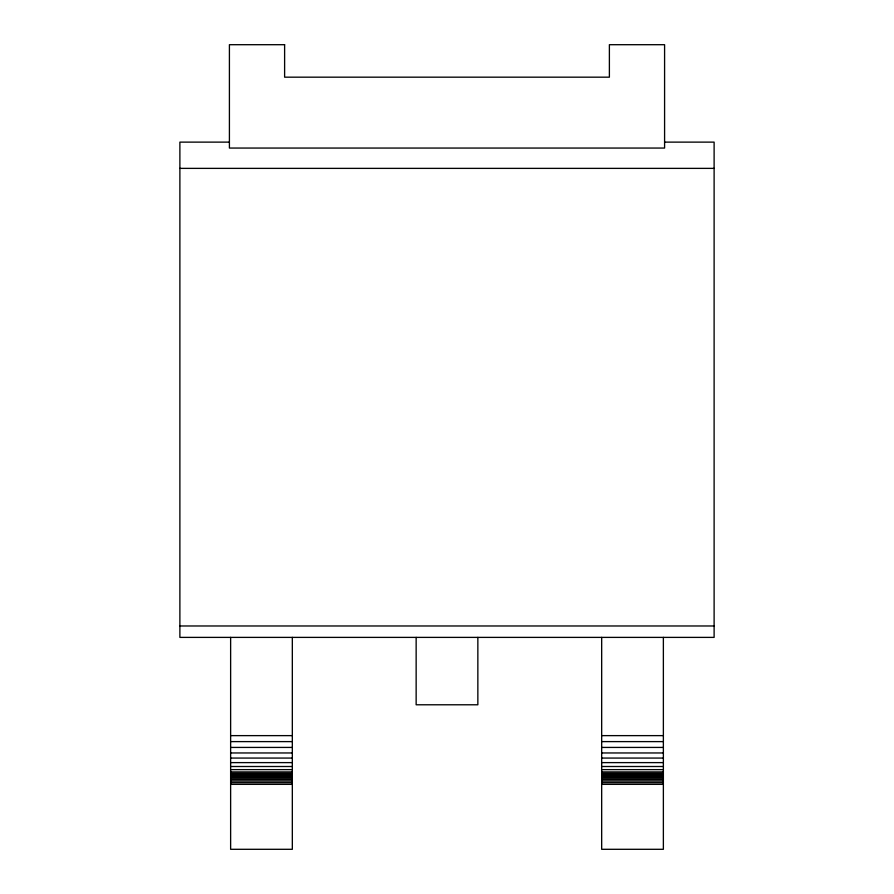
<?xml version="1.0" encoding="UTF-8"?>
<svg xmlns="http://www.w3.org/2000/svg" width="894" height="894" viewBox="0 0 894 894"><rect width="100%" height="100%" fill="white"/><g stroke="black" fill="none" stroke-linecap="round" stroke-linejoin="round"><path stroke-width="1.34" d="M229.412 142.124L179.884 142.124L179.884 637.388L714.116 637.388L714.116 142.124L664.588 142.124M179.884 168.374L714.116 168.374M179.884 625.979L714.116 625.979M230.63 735.628L292.327 735.628M601.673 735.628L663.37 735.628M230.63 741.607L292.327 741.607M601.673 741.607L663.37 741.607M230.63 747.429L292.327 747.429M601.673 747.429L663.37 747.429M230.63 752.96L292.327 752.96M601.673 752.96L663.37 752.96M230.63 758.067L292.327 758.067M601.673 758.067L663.37 758.067M230.63 762.616L292.327 762.616M601.673 762.616L663.37 762.616M230.63 766.504L292.327 766.504M601.673 766.504L663.37 766.504M230.63 769.633L292.327 769.633M601.673 769.633L663.37 769.633M230.63 771.924L292.327 771.924M601.673 771.924L663.37 771.924M230.63 773.321L292.327 773.321M601.673 773.321L663.37 773.321M230.63 773.925L292.327 773.791M601.673 773.925L663.37 773.791M230.63 774.305L292.327 774.305M601.673 774.305L663.37 774.305M230.63 774.942L292.327 774.942M601.673 774.942L663.37 774.942M230.63 775.813L292.327 775.813M601.673 775.813L663.37 775.813M230.63 776.886L292.327 776.886M601.673 776.886L663.37 776.886M230.63 778.149L292.327 778.149M601.673 778.149L663.37 778.149M230.63 779.557L292.327 779.557M601.673 779.557L663.37 779.557M230.63 781.088L292.327 781.088M601.673 781.088L663.37 781.088M230.63 782.697L292.327 782.697M601.673 782.697L663.37 782.697M230.63 784.351L292.327 784.351M601.673 784.351L663.37 784.351M663.37 637.388L663.37 849.3L601.673 849.3L601.673 637.388M477.854 637.388L477.854 704.785L416.146 704.785L416.146 637.388M292.327 637.388L292.327 849.3L230.63 849.3L230.63 637.388M284.616 44.7L229.412 44.7L229.412 148.058L664.588 148.058L664.588 44.7L609.384 44.7L609.384 77.175L284.616 77.175L284.616 44.7"/></g></svg>
